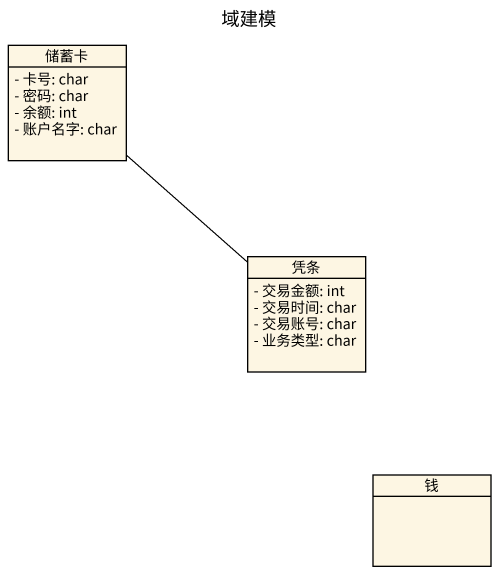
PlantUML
@startuml
title 域建模
hide circle
hide empty members
skinparam classAttributeIconSize 0
class 储蓄卡 {
  - 卡号: char
  - 密码: char
  - 余额: int
  - 账户名字: char
}
class 凭条 {
  - 交易金额: int
  - 交易时间: char
  - 交易账号: char
  - 业务类型: char
}
class 钱
储蓄卡 -- 凭条
@enduml
